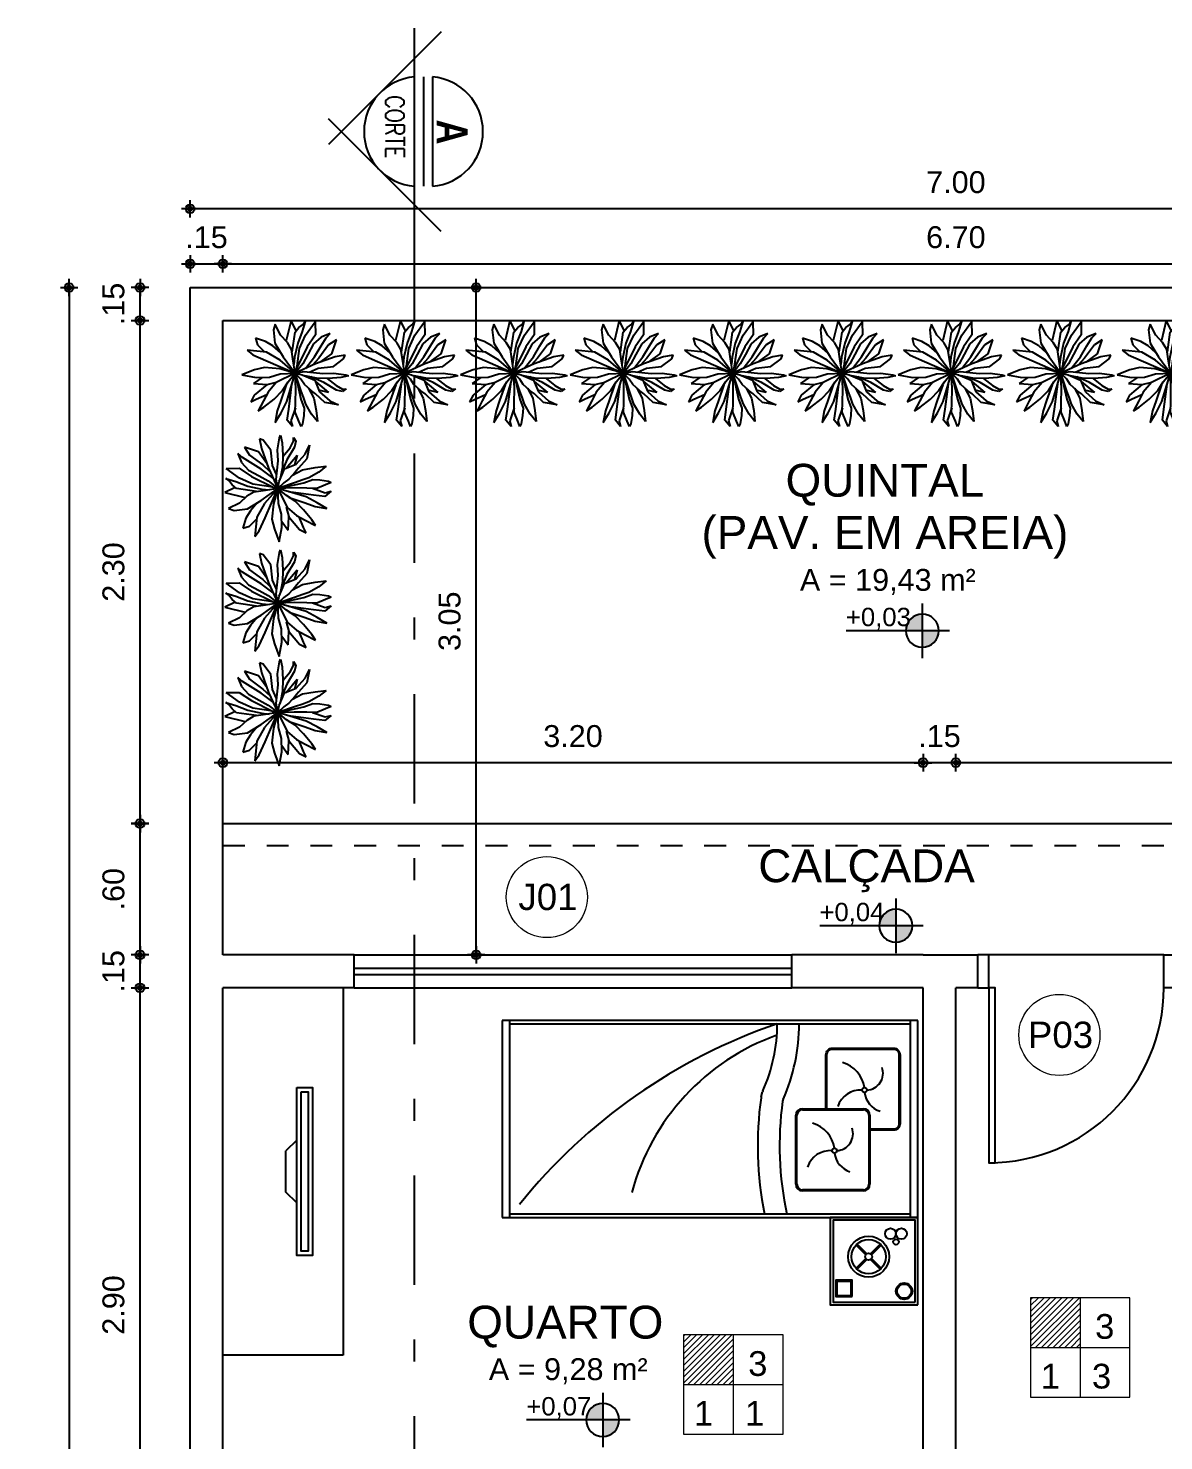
# Model space of a CAD drawing. Header units: millimetres. Extents: x 0 to 5100, y -1 to 1869.
# Drawn here: x 4688.57 to 4693.76, y 994.43 to 1000.88 of the extents above; entities that cross this region are included whole.
import ezdxf
from ezdxf.enums import TextEntityAlignment as Align

# ---------------------------------------------------------------- set-up
doc = ezdxf.new("R2010")
doc.units = ezdxf.units.MM
doc.header["$LTSCALE"] = 20
doc.linetypes.add('DASHDOT', pattern=[1, 0.5, -0.25, 0, -0.25])
doc.linetypes.add('HIDDEN', pattern=[0.375, 0.25, -0.125])
for name, color, linetype in [('0-COTAS', 8, 'Continuous'), ('a-pem-m', 6, 'Continuous'), ('A-PEN-08', 8, 'Continuous'), ('A-PEN-B', 5, 'Continuous'), ('A-PEN-C', 4, 'Continuous'), ('A-PEN-G', 3, 'Continuous'), ('A-PEN-M', 6, 'Continuous'), ('A-PEN-R', 1, 'Continuous'), ('A-PEN-V', 104, 'Continuous'), ('AGT TEXTO-80 MC', 3, 'Continuous'), ('COTAS', 7, 'Continuous'), ('JANELAS_EXTERNO', 3, 'Continuous'), ('JANELAS_INTERNO', 3, 'Continuous'), ('L-Texto', 30, 'Continuous'), ('MÓVEIS', 233, 'Continuous'), ('NIVEIS', 1, 'Continuous'), ('PAREDE2.5', 5, 'Continuous'), ('portas', 4, 'Continuous')]:
    doc.layers.add(name, color=color, linetype=linetype)
doc.layers.add('BLOCOS', color=4, linetype='Continuous', lineweight=9)
doc.layers.add('ESPC', color=3, linetype='Continuous', lineweight=18)
doc.styles.add('CARIMBO_DADOS', font='arial.ttf', dxfattribs={"height": 0.1})
doc.styles.add('REG60', font='romans.shx', dxfattribs={"width": 0.8, "height": 0.15})
doc.styles.add('REGUA80', font='arial.ttf', dxfattribs={"height": 1})
doc.styles.add('SANSSERIF2', font='sanssb__.ttf', dxfattribs={"width": 0.8})
doc.styles.get("Standard").update_dxf_attribs({"font": 'arial.ttf'})
doc.styles.add('T20', font='PORT2', dxfattribs={"height": 0.2})
doc.styles.add('TEXT', font='arial.ttf')
doc.dimstyles.get("Standard").update_dxf_attribs({"dimtxt": 0.18, "dimasz": 0.18, "dimexe": 0.18, "dimexo": 0.0625, "dimgap": 0.09, "dimtad": 0, "dimtih": 1, "dimtoh": 1, "dimdec": 4, "dimzin": 0, "dimdsep": 46, "dimtxsty": 'Standard', "dimcen": 0.09, "dimadec": 0, "dimazin": 0, "dimtfac": 1, "dimtdec": 4, "dimtofl": 0, "dimtmove": 0, "dimatfit": 3, "dimfxl": 1, "dimtolj": 1, "dimtzin": 0, "dimarcsym": 0})

# ---------------------------------------------------------------- blocks, each defined once
blk = doc.blocks.new('MesaCanto01')
at = {"layer": 'a-pem-m'}
for points in [[(0, -0.4), (0.4, -0.4), (0.4, 0), (0, 0)], [(0.0125, -0.3875), (0.3875, -0.3875), (0.3875, -0.0125), (0.0125, -0.0125)], [(0.0425, -0.095), (0.1075, -0.095), (0.1075, -0.03), (0.0425, -0.03)]]:
    blk.add_lwpolyline(points, close=True, dxfattribs=at)
for points in [[(0.0375, -0.1), (0.1125, -0.1), (0.1125, -0.025), (0.0375, -0.025), (0.0375, -0.1)], [(0.2072, -0.1664), (0.1628, -0.122)], [(0.2116, -0.162), (0.1672, -0.1176)], [(0.2288, -0.162), (0.2732, -0.1176)], [(0.2332, -0.1664), (0.2776, -0.122)], [(0.1628, -0.228), (0.2072, -0.1836)], [(0.1672, -0.2324), (0.2116, -0.188)], [(0.2732, -0.2324), (0.2288, -0.188)], [(0.2776, -0.228), (0.2332, -0.1836)]]:
    blk.add_lwpolyline(points, dxfattribs=at)
for centre, radius in [((0.2202, -0.175), 0.0937), ((0.2202, -0.175), 0.0781), ((0.2202, -0.175), 0.0156), ((0.325, -0.275), 0.025), ((0.0625, -0.3375), 0.0375), ((0.0625, -0.3375), 0.0325), ((0.2875, -0.3), 0.0125), ((0.325, -0.325), 0.025)]:
    blk.add_circle(centre, radius, dxfattribs=at)
blk = doc.blocks.new('camaa')
at = {"layer": 'a-pem-m'}
for p, q in [((2260.0839, 286.5233), (2260.0839, 285.6233)), ((2261.9839, 286.5233), (2260.0839, 286.5233)), ((2260.1189, 285.6233), (2260.1189, 286.5233)), ((2260.1189, 286.5083), (2261.9489, 286.5083)), ((2261.9489, 286.5233), (2261.9489, 285.6233)), ((2261.9839, 285.6233), (2261.9839, 286.5233)), ((2261.2679, 286.1742), (2261.2745, 286.197)), ((2261.4561, 286.1198), (2261.7351, 286.1198)), ((2261.4561, 286.1148), (2261.7351, 286.1148)), ((2261.4261, 285.7742), (2261.4261, 286.0898)), ((2261.4311, 285.7742), (2261.4311, 286.0898)), ((2261.7601, 286.0898), (2261.7601, 285.7742)), ((2261.7651, 286.0898), (2261.7651, 285.7742)), ((2261.7351, 285.7492), (2261.4561, 285.7492)), ((2261.7351, 285.7442), (2261.4561, 285.7442)), ((2260.0839, 285.6233), (2261.9839, 285.6233)), ((2261.9489, 285.6383), (2260.1189, 285.6383))]:
    blk.add_line(p, q, dxfattribs=at)
for points in [[(2261.5635, 286.1198), (2261.5635, 286.3667, -0.414214), (2261.5935, 286.3967), (2261.8725, 286.3967, -0.414214), (2261.9025, 286.3667), (2261.9025, 286.0511, -0.414214), (2261.8725, 286.0211), (2261.7651, 286.0211)], [(2261.5685, 286.1198), (2261.5685, 286.3667, -0.414214), (2261.5935, 286.3917), (2261.8725, 286.3917, -0.414214), (2261.8975, 286.3667), (2261.8975, 286.0511, -0.414214), (2261.8725, 286.0261), (2261.7651, 286.0261)]]:
    blk.add_lwpolyline(points, format="xyb", dxfattribs=at)
for centre in [(2261.7398, 286.2052), (2261.6024, 285.9282)]:
    blk.add_circle(centre, 0.0111, dxfattribs=at)
for centre, radius, start, end in [((2262.1844, 284.052), 2.5969, 108.94344, 141.1236), ((2260.5769, 286.5105), 0.7645, 336.11326, 359.85459), ((2260.5769, 286.5105), 0.8645, 336.23485, 359.85459), ((2261.6952, 285.4623), 1.0552, 109.70552, 164.88785), ((2261.5993, 286.1947), 0.1421, 8.71138, 73.42974), ((2261.7481, 286.282), 0.0769, 272.14419, 20.14626), ((2261.3033, 286.1888), 0.03, 156.11326, 163.99878), ((2261.7207, 286.0972), 0.1082, 85.76621, 162.24561), ((2261.8445, 286.2082), 0.1056, 187.70568, 251.57301), ((2262.8484, 285.951), 1.5965, 172.11451, 191.29626), ((2261.2968, 286.1659), 0.03, 163.99878, 172.11451), ((2262.8484, 285.951), 1.4965, 172.20105, 192.06209), ((2261.3955, 286.15), 0.03, 156.23485, 172.20105), ((2261.4561, 286.0898), 0.03, 90, 180), ((2261.4561, 286.0898), 0.025, 90, 180), ((2261.7351, 286.0898), 0.03, 0, 90), ((2261.7351, 286.0898), 0.025, 0, 90), ((2261.4619, 285.9178), 0.1421, 8.71138, 73.42974), ((2261.6107, 286.0051), 0.0769, 272.14419, 20.14626), ((2261.5833, 285.8203), 0.1082, 85.76621, 162.24561), ((2261.7071, 285.9313), 0.1056, 187.70568, 251.57301), ((2261.4561, 285.7742), 0.03, 180, 270), ((2261.4561, 285.7742), 0.025, 180, 270), ((2261.7351, 285.7742), 0.025, 270, 0), ((2261.7351, 285.7742), 0.03, 270, 0)]:
    blk.add_arc(centre, radius, start, end, dxfattribs=at)
blk = doc.blocks.new('Árvore10')
at = {"layer": 'AGT TEXTO-80 MC', "color": 72}
for p, q in [((-0.519, 1.424), (-0.467, 1.142)), ((-0.414, 1.38), (-0.519, 1.424)), ((-0.198, 1.092), (-0.414, 1.38)), ((-0.005, 1.105), (0.047, 1.449)), ((0.047, 1.449), (0.076, 1.524)), ((0.076, 1.524), (0.123, 1.305)), ((0.123, 1.305), (0.147, 0.948)), ((0.351, 1.167), (0.45, 1.349)), ((0.444, 1.455), (0.515, 1.349)), ((0.45, 1.349), (0.444, 1.455)), ((0.515, 1.349), (0.48, 1.18)), ((0.783, 0.986), (0.9, 1.236)), ((0.9, 1.236), (0.83, 0.848)), ((-1.139, 1.004), (-1.033, 0.742)), ((-1.01, 0.886), (-1.139, 1.004)), ((-0.782, 0.742), (-1.01, 0.886)), ((-0.952, 1.18), (-0.811, 0.954)), ((-0.554, 1.048), (-0.952, 1.18)), ((-0.811, 0.954), (-0.432, 0.673)), ((-0.317, 0.716), (-0.554, 1.048)), ((-0.467, 1.142), (-0.268, 0.579)), ((-0.151, 0.66), (-0.198, 1.092)), ((0.006, 0.792), (-0.005, 1.105)), ((0.258, 0.817), (0.103, 0.45)), ((0.147, 0.948), (0.135, 0.61)), ((0.146, 0.917), (0.351, 1.167)), ((0.234, 0.579), (0.55, 0.954)), ((0.48, 1.18), (0.258, 0.817)), ((0.55, 0.954), (0.48, 0.673)), ((0.526, 0.698), (0.783, 0.986)), ((0.83, 0.848), (0.59, 0.585)), ((-1.471, 0.573), (-1.103, 0.579)), ((-1.092, 0.297), (-1.471, 0.573)), ((-1.103, 0.579), (-0.753, 0.341)), ((-1.033, 0.742), (-0.841, 0.523)), ((-0.841, 0.523), (-0.537, 0.36)), ((-0.473, 0.554), (-0.782, 0.742)), ((-0.137, 0.296), (-0.473, 0.554)), ((-0.432, 0.673), (-0.233, 0.491)), ((-0.268, 0.579), (0, 0)), ((-0.036, 0.403), (-0.151, 0.66)), ((-0.052, 0.26), (0.006, 0.792)), ((0.041, 0.203), (0.193, 0.56)), ((0.135, 0.61), (0.071, 0.273)), ((0.193, 0.56), (0.526, 0.698)), ((0.497, 0.466), (0.316, 0.266)), ((0.421, 0.383), (0.707, 0.535)), ((0.59, 0.585), (0.497, 0.466)), ((0.707, 0.535), (1.064, 0.598)), ((1.169, 0.466), (0.883, 0.303)), ((1.064, 0.598), (1.379, 0.635)), ((1.379, 0.635), (1.169, 0.466)), ((-1.218, 0.031), (-1.512, -0.116)), ((-1.483, 0.285), (-1.197, 0.203)), ((-1.407, 0.241), (-1.483, 0.285)), ((-1.308, 0.109), (-1.407, 0.241)), ((-1.179, -0.003), (-1.308, 0.109)), ((-1.197, 0.203), (-0.858, 0.072)), ((-0.712, 0.122), (-1.092, 0.297)), ((-0.858, 0.072), (-0.461, -0.016)), ((-0.753, 0.341), (-0.137, 0.036)), ((-0.204, 0.053), (-0.712, 0.122)), ((-0.537, 0.36), (-0.274, 0.216)), ((-0.274, 0.216), (0, 0)), ((0, 0), (-0.204, 0.053)), ((0, 0), (-0.052, 0.26)), ((0, 0), (0.041, 0.203)), ((0.509, 0.172), (0, 0)), ((0, 0), (0.742, 0.166)), ((0.17, 0.166), (0, 0)), ((0.462, 0.016), (0, 0)), ((0.316, 0.266), (0.17, 0.166)), ((0.824, 0.009), (0.462, 0.016)), ((0.684, 0.235), (0.509, 0.172)), ((0.883, 0.303), (0.684, 0.235)), ((0.742, 0.166), (0.999, 0.26)), ((1.11, 0.003), (0.824, 0.009)), ((0.988, 0.006), (1.356, -0.122)), ((0.999, 0.26), (1.204, 0.247)), ((1.362, 0.109), (1.11, 0.003)), ((1.204, 0.247), (1.443, 0.21)), ((1.519, 0.172), (1.362, 0.109)), ((1.443, 0.21), (1.519, 0.172)), ((-1.512, -0.116), (-0.934, -0.254)), ((-0.607, -0.085), (-1.179, -0.003)), ((-0.882, -0.222), (-1.092, -0.416)), ((-0.683, -0.103), (-0.882, -0.222)), ((-0.864, -0.579), (-0.473, -0.341)), ((-0.35, -0.053), (-0.683, -0.103)), ((-0.473, -0.341), (0, 0)), ((-0.461, -0.016), (-0.249, -0.04)), ((0, 0), (-0.379, -0.429)), ((-0.362, -0.836), (0, 0)), ((0, 0), (-0.35, -0.053)), ((0, 0), (-0.128, -0.441)), ((0.807, -0.241), (0, 0)), ((0.246, -0.203), (0, 0)), ((0, 0), (0.263, -0.541)), ((0.018, -0.429), (0, 0)), ((0.491, -0.36), (0.246, -0.203)), ((1.023, -0.185), (0.307, -0.092)), ((0.324, -0.253), (0.778, -0.41)), ((0.737, -0.604), (0.491, -0.36)), ((1.128, -0.404), (0.807, -0.241)), ((1.338, -0.228), (1.023, -0.185)), ((1.519, -0.078), (1.338, -0.228)), ((1.356, -0.122), (1.519, -0.078)), ((-1.092, -0.416), (-1.407, -0.573)), ((-1.407, -0.573), (-1.244, -0.623)), ((-1.244, -0.623), (-0.864, -0.579)), ((-0.782, -0.635), (-0.911, -0.848)), ((-0.587, -0.411), (-0.782, -0.635)), ((-0.379, -0.429), (-0.601, -0.817)), ((-0.128, -0.441), (-0.169, -0.873)), ((0.106, -0.736), (0.018, -0.429)), ((0.117, -1.117), (0.106, -0.736)), ((0.322, -0.804), (0.252, -0.529)), ((0.263, -0.541), (0.538, -0.773)), ((0.293, -1.192), (0.316, -0.804)), ((0.316, -0.804), (0.62, -1.167)), ((0.538, -0.773), (0.783, -0.904)), ((0.97, -0.892), (0.737, -0.604)), ((0.778, -0.41), (1.07, -0.51)), ((1.07, -0.51), (1.403, -0.573)), ((1.403, -0.573), (1.128, -0.404)), ((-0.911, -0.848), (-1.004, -1.13)), ((-1.004, -1.13), (-0.811, -1.073)), ((-0.811, -1.073), (-0.613, -0.873)), ((-0.601, -0.817), (-0.66, -1.374)), ((-0.66, -1.374), (-0.531, -1.205)), ((-0.531, -1.205), (-0.362, -0.836)), ((-0.169, -0.873), (-0.099, -1.161)), ((-0.099, -1.161), (0.041, -1.524)), ((0.041, -1.524), (0.117, -1.117)), ((0.117, -0.942), (0.293, -1.192)), ((0.737, -1.111), (0.608, -0.811)), ((0.62, -1.167), (0.813, -1.267)), ((0.813, -1.267), (0.737, -1.111)), ((0.783, -0.904), (1.075, -1.055)), ((1.075, -1.055), (0.97, -0.892))]:
    blk.add_line(p, q, dxfattribs=at)
blk = doc.blocks.new('CIRCULOS')
at = {"layer": 'COTAS'}
for p, q in [((-4, 0), (4, 0)), ((0, 4), (0, -4))]:
    blk.add_line(p, q, dxfattribs=at)
for radius in [2, 1]:
    blk.add_circle((0, 0), radius, dxfattribs=at)
blk = doc.blocks.new('*D154')
at = {"layer": 'PAREDE2.5', "color": 8, "lineweight": -2, "ltscale": 0.05}
blk.add_line((4689.0843, 993.6086), (4689.0843, 996.4886), dxfattribs=at)
at = {"layer": 'PAREDE2.5', "color": 8, "lineweight": -2, "ltscale": 0.05, "xscale": 0.01, "yscale": 0.01, "zscale": 0.01}
for p, rotation in [((4689.0843, 996.4986), 90), ((4689.0843, 993.5986), 270)]:
    blk.add_blockref('CIRCULOS', p, dxfattribs=dict(at, rotation=rotation))
at = {"layer": 'PAREDE2.5', "color": 230, "ltscale": 0.05, "insert": (4688.9632, 995.0486), "char_height": 0.1, "attachment_point": 5, "rotation": 90, "style": 'CARIMBO_DADOS'}
blk.add_mtext('\\A1;2.90', dxfattribs=at)
blk = doc.blocks.new('*D155')
at = {"layer": 'PAREDE2.5', "color": 8, "lineweight": -2, "ltscale": 0.05}
for p, q in [((4689.0843, 996.6586), (4689.0843, 996.6686)), ((4689.0843, 996.4986), (4689.0843, 996.6486)), ((4689.0843, 996.4886), (4689.0843, 996.4786))]:
    blk.add_line(p, q, dxfattribs=at)
at = {"layer": 'PAREDE2.5', "color": 8, "lineweight": -2, "ltscale": 0.05, "xscale": 0.01, "yscale": 0.01, "zscale": 0.01}
for p, rotation in [((4689.0843, 996.6486), 270), ((4689.0843, 996.4986), 90)]:
    blk.add_blockref('CIRCULOS', p, dxfattribs=dict(at, rotation=rotation))
at = {"layer": 'PAREDE2.5', "color": 230, "ltscale": 0.05, "insert": (4688.9632, 996.5736), "char_height": 0.1, "attachment_point": 5, "rotation": 90, "style": 'CARIMBO_DADOS'}
blk.add_mtext('\\A1;.15', dxfattribs=at)
blk = doc.blocks.new('*D156')
at = {"layer": 'PAREDE2.5', "color": 8, "lineweight": -2, "ltscale": 0.05}
blk.add_line((4689.0843, 996.6586), (4689.0843, 997.2386), dxfattribs=at)
at = {"layer": 'PAREDE2.5', "color": 8, "lineweight": -2, "ltscale": 0.05, "xscale": 0.01, "yscale": 0.01, "zscale": 0.01}
for p, rotation in [((4689.0843, 997.2486), 90), ((4689.0843, 996.6486), 270)]:
    blk.add_blockref('CIRCULOS', p, dxfattribs=dict(at, rotation=rotation))
at = {"layer": 'PAREDE2.5', "color": 230, "ltscale": 0.05, "insert": (4688.9632, 996.9486), "char_height": 0.1, "attachment_point": 5, "rotation": 90, "style": 'CARIMBO_DADOS'}
blk.add_mtext('\\A1;.60', dxfattribs=at)
blk = doc.blocks.new('*D157')
at = {"layer": 'PAREDE2.5', "color": 8, "lineweight": -2, "ltscale": 0.05}
blk.add_line((4689.0843, 997.2586), (4689.0843, 999.5386), dxfattribs=at)
at = {"layer": 'PAREDE2.5', "color": 8, "lineweight": -2, "ltscale": 0.05, "xscale": 0.01, "yscale": 0.01, "zscale": 0.01}
for p, rotation in [((4689.0843, 999.5486), 90), ((4689.0843, 997.2486), 270)]:
    blk.add_blockref('CIRCULOS', p, dxfattribs=dict(at, rotation=rotation))
at = {"layer": 'PAREDE2.5', "color": 230, "ltscale": 0.05, "insert": (4688.9632, 998.3986), "char_height": 0.1, "attachment_point": 5, "rotation": 90, "style": 'CARIMBO_DADOS'}
blk.add_mtext('\\A1;2.30', dxfattribs=at)
blk = doc.blocks.new('*D158')
at = {"layer": 'PAREDE2.5', "color": 8, "lineweight": -2, "ltscale": 0.05}
for p, q in [((4689.0843, 999.7086), (4689.0843, 999.7186)), ((4689.0843, 999.5486), (4689.0843, 999.6986)), ((4689.0843, 999.5386), (4689.0843, 999.5286))]:
    blk.add_line(p, q, dxfattribs=at)
at = {"layer": 'PAREDE2.5', "color": 8, "lineweight": -2, "ltscale": 0.05, "xscale": 0.01, "yscale": 0.01, "zscale": 0.01}
for p, rotation in [((4689.0843, 999.6986), 270), ((4689.0843, 999.5486), 90)]:
    blk.add_blockref('CIRCULOS', p, dxfattribs=dict(at, rotation=rotation))
at = {"layer": 'PAREDE2.5', "color": 230, "ltscale": 0.05, "insert": (4688.9632, 999.6236), "char_height": 0.1, "attachment_point": 5, "rotation": 90, "style": 'CARIMBO_DADOS'}
blk.add_mtext('\\A1;.15', dxfattribs=at)
blk = doc.blocks.new('*D131')
at = {"layer": 'PAREDE2.5', "color": 8, "lineweight": -2, "ltscale": 0.05}
blk.add_line((4688.7601, 999.6886), (4688.7601, 974.7086), dxfattribs=at)
at = {"layer": 'PAREDE2.5', "color": 8, "lineweight": -2, "ltscale": 0.05, "xscale": 0.01, "yscale": 0.01, "zscale": 0.01}
for p, rotation in [((4688.7601, 999.6986), 90), ((4688.7601, 974.6986), 270)]:
    blk.add_blockref('CIRCULOS', p, dxfattribs=dict(at, rotation=rotation))
at = {"layer": 'PAREDE2.5', "color": 230, "ltscale": 0.05, "insert": (4688.6391, 987.1986), "char_height": 0.1, "attachment_point": 5, "rotation": 90, "style": 'CARIMBO_DADOS'}
blk.add_mtext('\\A1;25.00', dxfattribs=at)
blk = doc.blocks.new('*D132')
at = {"layer": 'PAREDE2.5', "color": 8, "lineweight": -2, "ltscale": 0.05}
for p, q in [((4689.3031, 999.8071), (4689.2931, 999.8071)), ((4689.3131, 999.8071), (4689.4631, 999.8071)), ((4689.4731, 999.8071), (4689.4831, 999.8071))]:
    blk.add_line(p, q, dxfattribs=at)
at = {"layer": 'PAREDE2.5', "color": 8, "lineweight": -2, "ltscale": 0.05, "xscale": 0.01, "yscale": 0.01, "zscale": 0.01}
blk.add_blockref('CIRCULOS', (4689.3131, 999.8071), dxfattribs=at)
at = {"layer": 'PAREDE2.5', "color": 8, "lineweight": -2, "ltscale": 0.05, "xscale": 0.01, "yscale": 0.01, "zscale": 0.01, "rotation": 180}
blk.add_blockref('CIRCULOS', (4689.4631, 999.8071), dxfattribs=at)
at = {"layer": 'PAREDE2.5', "color": 230, "ltscale": 0.05, "insert": (4689.3881, 999.9282), "char_height": 0.1, "attachment_point": 5, "style": 'CARIMBO_DADOS'}
blk.add_mtext('\\A1;.15', dxfattribs=at)
blk = doc.blocks.new('*D159')
at = {"layer": 'PAREDE2.5', "color": 8, "lineweight": -2, "ltscale": 0.05}
blk.add_line((4689.4731, 999.8071), (4696.1531, 999.8071), dxfattribs=at)
at = {"layer": 'PAREDE2.5', "color": 8, "lineweight": -2, "ltscale": 0.05, "xscale": 0.01, "yscale": 0.01, "zscale": 0.01, "rotation": 180}
blk.add_blockref('CIRCULOS', (4689.4631, 999.8071), dxfattribs=at)
at = {"layer": 'PAREDE2.5', "color": 8, "lineweight": -2, "ltscale": 0.05, "xscale": 0.01, "yscale": 0.01, "zscale": 0.01}
blk.add_blockref('CIRCULOS', (4696.1631, 999.8071), dxfattribs=at)
at = {"layer": 'PAREDE2.5', "color": 230, "ltscale": 0.05, "insert": (4692.8131, 999.9282), "char_height": 0.1, "attachment_point": 5, "style": 'CARIMBO_DADOS'}
blk.add_mtext('\\A1;6.70', dxfattribs=at)
blk = doc.blocks.new('*D133')
at = {"layer": 'PAREDE2.5', "color": 8, "lineweight": -2, "ltscale": 0.05}
blk.add_line((4696.3031, 1000.0587), (4689.3231, 1000.0587), dxfattribs=at)
at = {"layer": 'PAREDE2.5', "color": 8, "lineweight": -2, "ltscale": 0.05, "xscale": 0.01, "yscale": 0.01, "zscale": 0.01, "rotation": 180}
blk.add_blockref('CIRCULOS', (4689.3131, 1000.0587), dxfattribs=at)
at = {"layer": 'PAREDE2.5', "color": 8, "lineweight": -2, "ltscale": 0.05, "xscale": 0.01, "yscale": 0.01, "zscale": 0.01}
blk.add_blockref('CIRCULOS', (4696.3131, 1000.0587), dxfattribs=at)
at = {"layer": 'PAREDE2.5', "color": 230, "ltscale": 0.05, "insert": (4692.8131, 1000.1798), "char_height": 0.1, "attachment_point": 5, "style": 'CARIMBO_DADOS'}
blk.add_mtext('\\A1;7.00', dxfattribs=at)
blk = doc.blocks.new('cotas')
at = {"layer": 'L-Texto'}
h = blk.add_hatch(color=6, dxfattribs=at)
h.paths.add_polyline_path([(0.135, 0, 0.414214), (0, 0.135), (0, 0)])
h.paths.add_polyline_path([(0, 0), (-0.135, 0, 0.414214), (0, -0.135)])
for p, q in [((0, 0.223), (0, -0.223)), ((-0.223, 0), (0.621, 0))]:
    blk.add_line(p, q, dxfattribs=at)
blk.add_circle((0, 0), 0.135, dxfattribs=at)
at = {"layer": 'L-Texto', "color": 6, "style": 'T20'}
blk.add_attdef('COTA', (0.167, 0.038), '', height=0.15, dxfattribs=at)
blk = doc.blocks.new('*D185')
at = {"layer": 'PAREDE2.5', "color": 8, "lineweight": -2, "ltscale": 0.05}
blk.add_line((4696.1531, 997.5271), (4692.8231, 997.5271), dxfattribs=at)
at = {"layer": 'PAREDE2.5', "color": 8, "lineweight": -2, "ltscale": 0.05, "xscale": 0.01, "yscale": 0.01, "zscale": 0.01, "rotation": 180}
blk.add_blockref('CIRCULOS', (4692.8131, 997.5271), dxfattribs=at)
at = {"layer": 'PAREDE2.5', "color": 8, "lineweight": -2, "ltscale": 0.05, "xscale": 0.01, "yscale": 0.01, "zscale": 0.01}
blk.add_blockref('CIRCULOS', (4696.1631, 997.5271), dxfattribs=at)
at = {"layer": 'PAREDE2.5', "color": 230, "ltscale": 0.05, "insert": (4694.4881, 997.6481), "char_height": 0.1, "attachment_point": 5, "style": 'CARIMBO_DADOS'}
blk.add_mtext('\\A1;3.35', dxfattribs=at)
blk = doc.blocks.new('*D186')
at = {"layer": 'PAREDE2.5', "color": 8, "lineweight": -2, "ltscale": 0.05}
for p, q in [((4692.6531, 997.5271), (4692.6431, 997.5271)), ((4692.8131, 997.5271), (4692.6631, 997.5271)), ((4692.8231, 997.5271), (4692.8331, 997.5271))]:
    blk.add_line(p, q, dxfattribs=at)
at = {"layer": 'PAREDE2.5', "color": 8, "lineweight": -2, "ltscale": 0.05, "xscale": 0.01, "yscale": 0.01, "zscale": 0.01}
blk.add_blockref('CIRCULOS', (4692.6631, 997.5271), dxfattribs=at)
at = {"layer": 'PAREDE2.5', "color": 8, "lineweight": -2, "ltscale": 0.05, "xscale": 0.01, "yscale": 0.01, "zscale": 0.01, "rotation": 180}
blk.add_blockref('CIRCULOS', (4692.8131, 997.5271), dxfattribs=at)
at = {"layer": 'PAREDE2.5', "color": 230, "ltscale": 0.05, "insert": (4692.7381, 997.6481), "char_height": 0.1, "attachment_point": 5, "style": 'CARIMBO_DADOS'}
blk.add_mtext('\\A1;.15', dxfattribs=at)
blk = doc.blocks.new('*D187')
at = {"layer": 'PAREDE2.5', "color": 8, "lineweight": -2, "ltscale": 0.05}
blk.add_line((4692.6531, 997.5271), (4689.4731, 997.5271), dxfattribs=at)
at = {"layer": 'PAREDE2.5', "color": 8, "lineweight": -2, "ltscale": 0.05, "xscale": 0.01, "yscale": 0.01, "zscale": 0.01, "rotation": 180}
blk.add_blockref('CIRCULOS', (4689.4631, 997.5271), dxfattribs=at)
at = {"layer": 'PAREDE2.5', "color": 8, "lineweight": -2, "ltscale": 0.05, "xscale": 0.01, "yscale": 0.01, "zscale": 0.01}
blk.add_blockref('CIRCULOS', (4692.6631, 997.5271), dxfattribs=at)
at = {"layer": 'PAREDE2.5', "color": 230, "ltscale": 0.05, "insert": (4691.0631, 997.6481), "char_height": 0.1, "attachment_point": 5, "style": 'CARIMBO_DADOS'}
blk.add_mtext('\\A1;3.20', dxfattribs=at)
blk = doc.blocks.new('PPT')
at = {"layer": 'ESPC'}
h = blk.add_hatch(dxfattribs=at)
h.set_pattern_fill('ANSI31', color=230, scale=0.151434, style=0)
h.set_pattern_definition([(45, (-380.857991, -318.27081), (-0.01338497334, 0.01338497334), [])])
h.paths.add_polyline_path([(2177.9103, 421.0939), (2177.9103, 420.8668), (2178.1374, 420.8668), (2178.1374, 421.0939)])
at = {"layer": 'ESPC', "color": 230}
for p, q in [((2178.1374, 421.0939), (2178.1374, 420.6396)), ((2177.9103, 420.8668), (2178.3646, 420.8668))]:
    blk.add_line(p, q, dxfattribs=at)
blk.add_lwpolyline([(2177.9103, 420.6396), (2178.3646, 420.6396), (2178.3646, 421.0939), (2177.9103, 421.0939)], close=True, dxfattribs=at)
at = {"layer": 'ESPC', "color": 230, "style": 'CARIMBO_DADOS'}
for tag, p in [('7', (2178.2055, 420.9064)), ('4', (2177.9574, 420.6791)), ('1', (2178.191, 420.6792))]:
    blk.add_attdef(tag, p, '', height=0.15, dxfattribs=at)
blk = doc.blocks.new('*D209')
at = {"layer": 'PAREDE2.5', "color": 8, "lineweight": -2, "ltscale": 0.05}
blk.add_line((4690.6206, 996.6586), (4690.6206, 999.6886), dxfattribs=at)
at = {"layer": 'PAREDE2.5', "color": 8, "lineweight": -2, "ltscale": 0.05, "xscale": 0.01, "yscale": 0.01, "zscale": 0.01}
for p, rotation in [((4690.6206, 999.6986), 90), ((4690.6206, 996.6486), 270)]:
    blk.add_blockref('CIRCULOS', p, dxfattribs=dict(at, rotation=rotation))
at = {"layer": 'PAREDE2.5', "color": 230, "ltscale": 0.05, "insert": (4690.4995, 998.1736), "char_height": 0.1, "attachment_point": 5, "rotation": 90, "style": 'CARIMBO_DADOS'}
blk.add_mtext('\\A1;3.05', dxfattribs=at)

msp = doc.modelspace()

# ---------------------------------------------------------------- linework, layer by layer
at = {"layer": 'A-PEN-08', "linetype": 'HIDDEN', "ltscale": 0.001}
msp.add_line((4689.4631, 997.1486), (4696.1631, 997.1486), dxfattribs=at)
at = {"layer": 'A-PEN-B', "ltscale": 0.05}
for p, q in [((4690.338, 999.9393), (4690.338, 1000.8837)), ((4690.4611, 1000.8679), (4689.9459, 1000.3527)), ((4690.4611, 999.9551), (4689.9459, 1000.4703))]:
    msp.add_line(p, q, dxfattribs=at)
at = {"layer": 'A-PEN-C', "ltscale": 0.05}
for p, q in [((4689.4631, 997.2486), (4696.1631, 997.2486)), ((4693.7631, 996.6486), (4692.9381, 996.6486))]:
    msp.add_line(p, q, dxfattribs=at)
at = {"layer": 'A-PEN-G', "ltscale": 0.05}
for p, q in [((4690.3798, 1000.6615), (4690.3798, 1000.1615)), ((4690.4216, 1000.6615), (4690.4216, 1000.1615))]:
    msp.add_line(p, q, dxfattribs=at)
for centre, radius, start, end in [((4690.3589, 1000.4115), 0.2509, 94.78019, 265.21981), ((4690.4007, 1000.4115), 0.2509, 274.78019, 85.21981), ((4692.9631, 996.4986), 0.8, 270, 360)]:
    msp.add_arc(centre, radius, start, end, dxfattribs=at)
at = {"layer": 'A-PEN-M', "ltscale": 0.05}
for p, q in [((4690.0131, 996.4986), (4690.0131, 994.8193)), ((4690.0131, 994.8193), (4689.4631, 994.8193))]:
    msp.add_line(p, q, dxfattribs=at)
at = {"layer": 'A-PEN-R', "linetype": 'DASHDOT', "ltscale": 0.05}
msp.add_line((4690.338, 972.0408), (4690.338, 999.9393), dxfattribs=at)
at = {"layer": 'BLOCOS'}
for centre in [(4690.9438, 996.9129), (4693.2862, 996.2828)]:
    msp.add_circle(centre, 0.1854, dxfattribs=at)
at = {"layer": 'JANELAS_EXTERNO', "ltscale": 0.05}
for p, q in [((4690.0631, 996.6486), (4692.0631, 996.6486)), ((4690.0631, 996.4986), (4692.0631, 996.4986))]:
    msp.add_line(p, q, dxfattribs=at)
at = {"layer": 'JANELAS_INTERNO', "ltscale": 0.05}
for p, q in [((4690.0631, 996.5886), (4692.0631, 996.5886)), ((4690.0631, 996.5586), (4692.0631, 996.5586))]:
    msp.add_line(p, q, dxfattribs=at)
at = {"layer": 'MÓVEIS'}
for p, q in [((4689.8011, 995.8022), (4689.7511, 995.7538)), ((4689.7511, 995.5641), (4689.7511, 995.7538)), ((4689.8011, 995.5156), (4689.7511, 995.5641))]:
    msp.add_line(p, q, dxfattribs=at)
for points in [[(4689.8011, 996.0427), (4689.8722, 996.0427), (4689.8722, 995.2751), (4689.8011, 995.2751)], [(4689.8211, 996.0227), (4689.8522, 996.0227), (4689.8522, 995.2951), (4689.8211, 995.2951)]]:
    msp.add_lwpolyline(points, close=True, dxfattribs=at)
at = {"layer": 'PAREDE2.5', "ltscale": 0.05}
for p, q in [((4689.3131, 974.6986), (4689.3131, 999.6986)), ((4689.3131, 999.6986), (4696.3131, 999.6986)), ((4689.4631, 996.6486), (4689.4631, 999.5486)), ((4689.4631, 999.5486), (4696.1631, 999.5486)), ((4690.0631, 996.6486), (4689.4631, 996.6486)), ((4690.0631, 996.4986), (4690.0631, 996.6486)), ((4692.6631, 996.6486), (4692.0631, 996.6486)), ((4692.0631, 996.4986), (4692.0631, 996.6486)), ((4692.6631, 996.6486), (4692.9131, 996.6486)), ((4692.9131, 996.4986), (4692.9131, 996.6486)), ((4690.0631, 996.4986), (4689.4631, 996.4986)), ((4689.4631, 993.5986), (4689.4631, 996.4986)), ((4692.6631, 996.4986), (4692.0631, 996.4986)), ((4692.6631, 993.5986), (4692.6631, 996.4986)), ((4692.9131, 996.4986), (4692.8131, 996.4986)), ((4692.8131, 993.4486), (4692.8131, 996.4986))]:
    msp.add_line(p, q, dxfattribs=at)
at = {"layer": 'portas', "ltscale": 0.05}
for points in [[(4692.9131, 996.4986), (4692.9631, 996.4986), (4692.9631, 996.6486), (4692.9131, 996.6486)], [(4693.8131, 996.4986), (4693.7631, 996.4986), (4693.7631, 996.6486), (4693.8131, 996.6486)]]:
    msp.add_lwpolyline(points, dxfattribs=at)
msp.add_lwpolyline([(4692.9631, 996.4986), (4692.9631, 995.6986), (4692.9931, 995.6986), (4692.9931, 996.4986)], close=True, dxfattribs=at)

# ---------------------------------------------------------------- block references
msp.add_blockref('camaa', (2430.6554, 709.8259))
at = {"rotation": 90.00000000000001}
msp.add_blockref('MesaCanto01', (4692.2392, 995.0492), dxfattribs=at)
at = {"layer": '0-COTAS', "color": 6}
ref = msp.add_blockref('PPT', (2515.244, 573.9877), dxfattribs=at)
ref.add_attrib('7', '3', (4693.4495, 994.8941), dxfattribs={"layer": 'ESPC', "color": 230, "height": 0.113, "style": 'CARIMBO_DADOS'})
ref.add_attrib('1', '3', (4693.435, 994.6669), dxfattribs={"layer": 'ESPC', "color": 230, "height": 0.113, "style": 'CARIMBO_DADOS'})
ref.add_attrib('4', '1', (4693.2013, 994.6668), dxfattribs={"layer": 'ESPC', "color": 230, "height": 0.113, "style": 'CARIMBO_DADOS'})
ref = msp.add_blockref('PPT', (2513.6584, 573.818), dxfattribs=at)
ref.add_attrib('7', '3', (4691.8639, 994.7245), dxfattribs={"layer": 'ESPC', "color": 230, "height": 0.113, "style": 'CARIMBO_DADOS'})
ref.add_attrib('1', '1', (4691.8494, 994.4972), dxfattribs={"layer": 'ESPC', "color": 230, "height": 0.113, "style": 'CARIMBO_DADOS'})
ref.add_attrib('4', '1', (4691.6157, 994.4971), dxfattribs={"layer": 'ESPC', "color": 230, "height": 0.113, "style": 'CARIMBO_DADOS'})
at = {"layer": 'A-PEN-V', "xscale": 0.1599999999998545, "yscale": 0.1599999999998545, "zscale": 0.1599999999998545, "rotation": 270}
for p in [(4689.7933, 999.3066), (4690.2933, 999.3066), (4690.7933, 999.3066), (4691.2933, 999.3066), (4691.7933, 999.3066), (4692.2933, 999.3066), (4692.7933, 999.3066), (4693.2933, 999.3066), (4693.7933, 999.3066)]:
    msp.add_blockref('Árvore10', p, dxfattribs=at)
at = {"layer": 'A-PEN-V', "xscale": 0.1599999999998545, "yscale": 0.1599999999998545, "zscale": 0.1599999999998545}
for p in [(4689.7141, 998.7801), (4689.7141, 998.256), (4689.7141, 997.756)]:
    msp.add_blockref('Árvore10', p, dxfattribs=at)
at = {"layer": 'NIVEIS', "color": 1}
ref = msp.add_blockref('cotas', (4692.6595, 998.1303), dxfattribs=dict(at, xscale=-0.5599999999994552, yscale=0.5599999999995505, zscale=0.5599999999999999))
ref.add_attrib('COTA', '+0,03', (4692.3104, 998.151), dxfattribs={"color": 1, "height": 0.084, "style": 'TEXT'})
ref = msp.add_blockref('cotas', (4692.5385, 996.7819), dxfattribs=dict(at, xscale=-0.5599999999994552, yscale=0.5599999999995505, zscale=0.5599999999999999))
ref.add_attrib('COTA', '+0,04', (4692.1895, 996.8026), dxfattribs={"color": 1, "height": 0.084, "style": 'TEXT'})
ref = msp.add_blockref('cotas', (4691.1989, 994.523), dxfattribs=dict(at, xscale=-0.5599999999994552, yscale=0.5599999999995505, zscale=0.5599999999999999))
ref.add_attrib('COTA', '+0,07', (4690.8498, 994.5437), dxfattribs={"color": 1, "height": 0.084, "style": 'TEXT'})

# ---------------------------------------------------------------- texts
at = {"color": 230, "attachment_point": 5, "style": 'CARIMBO_DADOS'}
for s, insert, char_height in [('QUINTAL', (4692.4887, 998.7972), 0.15), ('(PAV. EM AREIA)', (4692.4887, 998.5569), 0.15), ('A = 19,43 m²', (4692.502, 998.3533), 0.1), ('CALÇADA', (4692.4048, 997.0329), 0.15), ('QUARTO', (4691.0281, 994.9496), 0.15), ('A = 9,28 m²', (4691.0414, 994.746), 0.1)]:
    msp.add_mtext(s, dxfattribs=dict(at, insert=insert, char_height=char_height))
at = {"layer": 'A-PEN-M', "ltscale": 0.05, "width": 0.8}
for s, height, style, p in [('CORTE', 0.08509, 'REG60', (4690.2065, 1000.5773)), ('A', 0.1418, 'SANSSERIF2', (4690.4397, 1000.4667))]:
    msp.add_text(s, height=height, rotation=270, dxfattribs=dict(at, style=style)).set_placement(p)
at = {"layer": 'BLOCOS', "style": 'REGUA80'}
for s, p in [('J01', (4690.9487, 996.8536)), ('P03', (4693.2912, 996.2236))]:
    msp.add_text(s, height=0.12, dxfattribs=at).set_placement(p, align=Align.CENTER)

# ---------------------------------------------------------------- dimensions: what is measured, and where the dimension line sits
at = {"layer": 'PAREDE2.5', "ltscale": 0.05}
for base, p1, p2, picture, middle in [((4689.3131, 1000.0587), (4696.3131, 999.6986), (4689.3131, 999.6986), '*D133', (4692.8131, 1000.1798)), ((4689.4631, 999.8071), (4689.3131, 999.6986), (4689.4631, 999.5486), '*D132', (4689.3881, 999.9282)), ((4696.1631, 999.8071), (4689.4631, 999.5486), (4696.1631, 999.5486), '*D159', (4692.8131, 999.9282)), ((4689.4631, 997.5271), (4692.6631, 996.4986), (4689.4631, 996.4986), '*D187', (4691.0631, 997.6481)), ((4692.6631, 997.5271), (4692.8131, 996.4986), (4692.6631, 996.4986), '*D186', (4692.7381, 997.6481)), ((4692.8131, 997.5271), (4696.1631, 996.6486), (4692.8131, 996.4986), '*D185', (4694.4881, 997.6481))]:
    dim = msp.add_linear_dim(base=base, p1=p1, p2=p2, dimstyle='Standard', override={"dimtxt": 0.1, "dimasz": 0.01, "dimexe": 0, "dimexo": 0, "dimgap": 0.07, "dimtad": 1, "dimtih": 0, "dimtoh": 0, "dimdec": 2, "dimzin": 5, "dimtxsty": 'CARIMBO_DADOS', "dimblk1": 'CIRCULOS', "dimblk2": 'CIRCULOS', "dimsah": 1, "dimcen": 0, "dimse1": 1, "dimse2": 1, "dimclrd": 8, "dimclre": 8, "dimclrt": 230, "dimtfac": 100, "dimtdec": 2, "dimtix": 1, "dimtofl": 1, "dimtmove": 2, "dimldrblk": 'CIRCULOS', "dimtzin": 5}, dxfattribs=at)
    dim.commit()
    dim.dimension.update_dxf_attribs({"geometry": picture, "text_midpoint": middle})
for base, p1, p2, picture, middle in [((4688.7601, 974.6986), (4689.3131, 999.6986), (4689.3131, 974.6986), '*D131', (4688.6391, 987.1986)), ((4689.0843, 999.6986), (4689.4631, 999.5486), (4689.3131, 999.6986), '*D158', (4688.9632, 999.6236)), ((4690.6206, 999.6986), (4689.4631, 996.6486), (4689.4631, 999.6986), '*D209', (4690.4995, 998.1736)), ((4689.0843, 999.5486), (4689.4631, 997.2486), (4689.4631, 999.5486), '*D157', (4688.9632, 998.3986)), ((4689.0843, 997.2486), (4689.4631, 996.6486), (4689.4631, 997.2486), '*D156', (4688.9632, 996.9486)), ((4689.0843, 996.6486), (4689.4631, 996.4986), (4689.4631, 996.6486), '*D155', (4688.9632, 996.5736)), ((4689.0843, 996.4986), (4689.4631, 993.5986), (4689.4631, 996.4986), '*D154', (4688.9632, 995.0486))]:
    dim = msp.add_linear_dim(base=base, p1=p1, p2=p2, angle=90, dimstyle='Standard', override={"dimtxt": 0.1, "dimasz": 0.01, "dimexe": 0, "dimexo": 0, "dimgap": 0.07, "dimtad": 1, "dimtih": 0, "dimtoh": 0, "dimdec": 2, "dimzin": 5, "dimtxsty": 'CARIMBO_DADOS', "dimblk1": 'CIRCULOS', "dimblk2": 'CIRCULOS', "dimsah": 1, "dimcen": 0, "dimse1": 1, "dimse2": 1, "dimclrd": 8, "dimclre": 8, "dimclrt": 230, "dimtfac": 100, "dimtdec": 2, "dimtix": 1, "dimtofl": 1, "dimtmove": 2, "dimldrblk": 'CIRCULOS', "dimtzin": 5}, dxfattribs=at)
    dim.commit()
    dim.dimension.update_dxf_attribs({"geometry": picture, "text_midpoint": middle})

doc.saveas('drawing.dxf')
